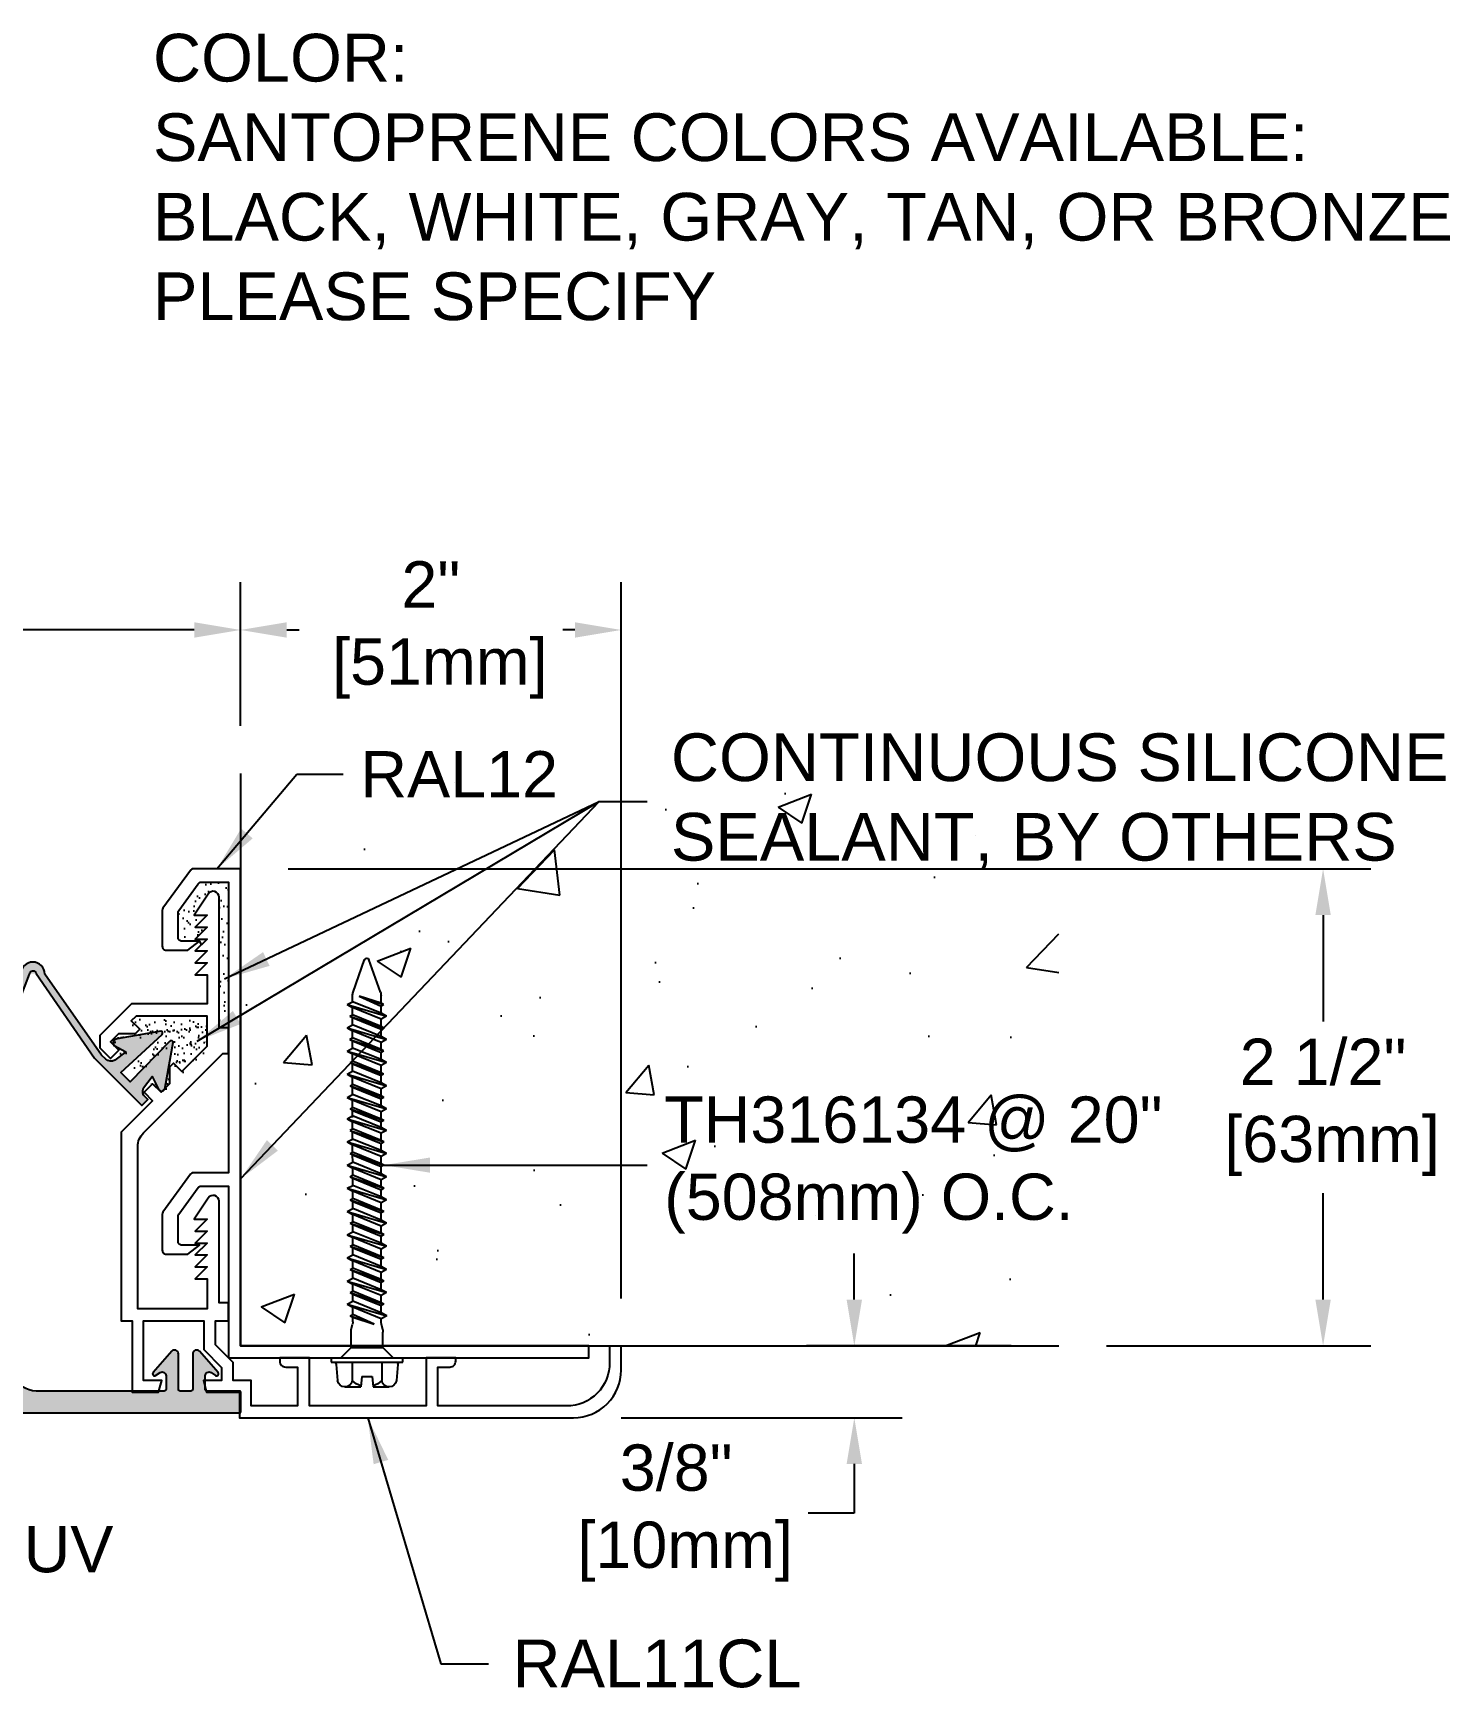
# Model space of a CAD drawing. Header units: inches. Extents: x -4.6 to 30.8, y 2.2 to 12.4.
# Drawn here: x 5.47 to 12.9, y 3.62 to 12.29 of the extents above; entities that cross this region are included whole.
import ezdxf

# ---------------------------------------------------------------- set-up
doc = ezdxf.new("R2010")
doc.units = ezdxf.units.IN
doc.header["$MEASUREMENT"] = 0
for name, color, linetype in [('Anchors', 4, 'Continuous'), ('Conditions', 1, 'Continuous'), ('Dimensions', 3, 'Continuous'), ('Fillers', 2, 'Continuous'), ('Metals', 7, 'Continuous'), ('Text', 2, 'Continuous')]:
    doc.layers.add(name, color=color, linetype=linetype)
doc.styles.add('Arial', font='arial.ttf')
doc.dimstyles.new('Arial', dxfattribs={"dimtxt": 0.2425, "dimasz": 0.2425, "dimexe": 0.25, "dimexo": 0.25, "dimgap": 0.09, "dimtad": 0, "dimtih": 1, "dimtoh": 1, "dimdec": 4, "dimzin": 0, "dimdsep": 46, "dimlunit": 4, "dimtxsty": 'Arial', "dimcen": 0.09, "dimadec": 0, "dimazin": 0, "dimtfac": 1, "dimtdec": 4, "dimtofl": 0, "dimtmove": 0, "dimatfit": 3, "dimfxl": 0, "dimfrac": 2, "dimtolj": 1, "dimtzin": 0, "dimarcsym": 0})

# ---------------------------------------------------------------- blocks, each defined once
blk = doc.blocks.new('Th316134')
for p, q in [((-0.1352, 1.779), (-0.129, 1.8501)), ((-0.0968, 1.8775), (-0.0272, 1.8775)), ((-0.0645, 1.7688), (-0.0645, 1.8501)), ((-0.0233, 1.8325), (-0.0272, 1.8775)), ((-0.0233, 1.8325), (0.0232, 1.8325)), ((0.0232, 1.8325), (0.0272, 1.8775)), ((0.0272, 1.8775), (0.0967, 1.8775)), ((0.0645, 1.7688), (0.0645, 1.8501)), ((0.1352, 1.779), (0.129, 1.8501)), ((-0.1568, 1.75), (-0.1568, 1.7688)), ((-0.1568, 1.7688), (0.1567, 1.7688)), ((-0.1568, 1.75), (0.1567, 1.75)), ((-0.1148, 1.75), (-0.0698, 1.705)), ((0.1148, 1.75), (0.0697, 1.705)), ((0.1567, 1.7688), (0.1567, 1.75)), ((-0.0698, 1.705), (-0.0698, 1.6379)), ((-0.0698, 1.705), (0.0697, 1.705)), ((0.0697, 1.705), (0.0697, 1.6379)), ((-0.0737, 1.5664), (0.0321, 1.6029)), ((-0.0687, 1.6283), (-0.0633, 1.6023)), ((-0.0623, 1.5726), (0.0321, 1.6029)), ((0.0321, 1.6029), (-0.0623, 1.5602)), ((0.0687, 1.6283), (0.0633, 1.6023)), ((-0.0863, 1.5156), (0.0862, 1.5664)), ((-0.0863, 1.5156), (-0.0623, 1.5285)), ((-0.0737, 1.5664), (-0.0623, 1.5726)), ((-0.0737, 1.5664), (-0.0623, 1.5602)), ((-0.0623, 1.5927), (-0.0623, 1.5726)), ((0.0623, 1.5793), (-0.0623, 1.5285)), ((-0.0623, 1.5602), (-0.0623, 1.5285)), ((0.0623, 1.5535), (-0.0623, 1.5027)), ((0.0623, 1.5927), (0.0623, 1.5793)), ((0.0862, 1.5664), (0.0623, 1.5793)), ((0.0862, 1.5664), (0.0623, 1.5535)), ((0.0623, 1.5535), (0.0623, 1.5218)), ((-0.0863, 1.5156), (-0.0623, 1.5027)), ((-0.0863, 1.4141), (0.0862, 1.4648)), ((-0.0737, 1.4648), (0.0737, 1.5156)), ((-0.0737, 1.4648), (-0.0623, 1.471)), ((-0.0737, 1.4648), (-0.0623, 1.4587)), ((-0.0623, 1.471), (0.0623, 1.5218)), ((0.0623, 1.5095), (-0.0623, 1.4587)), ((-0.0623, 1.5027), (-0.0623, 1.471)), ((0.0623, 1.4778), (-0.0623, 1.427)), ((-0.0623, 1.4587), (-0.0623, 1.427)), ((0.0623, 1.4519), (-0.0623, 1.4011)), ((0.0737, 1.5156), (0.0623, 1.5218)), ((0.0737, 1.5156), (0.0623, 1.5095)), ((0.0623, 1.5095), (0.0623, 1.4778)), ((0.0862, 1.4648), (0.0623, 1.4778)), ((0.0862, 1.4648), (0.0623, 1.4519)), ((0.0623, 1.4519), (0.0623, 1.4202)), ((-0.0863, 1.4141), (-0.0623, 1.427)), ((-0.0863, 1.4141), (-0.0623, 1.4011)), ((-0.0737, 1.3633), (0.0737, 1.4141)), ((-0.0623, 1.3694), (0.0623, 1.4202)), ((0.0623, 1.4079), (-0.0623, 1.3571)), ((-0.0623, 1.4011), (-0.0623, 1.3694)), ((0.0737, 1.4141), (0.0623, 1.4202)), ((0.0737, 1.4141), (0.0623, 1.4079)), ((0.0623, 1.4079), (0.0623, 1.3762)), ((-0.0863, 1.3125), (0.0862, 1.3633)), ((-0.0863, 1.3125), (-0.0623, 1.3254)), ((-0.0863, 1.3125), (-0.0623, 1.2996)), ((-0.0737, 1.3633), (-0.0623, 1.3694)), ((-0.0737, 1.3633), (-0.0623, 1.3571)), ((-0.0737, 1.2617), (0.0737, 1.3125)), ((0.0623, 1.3762), (-0.0623, 1.3254)), ((-0.0623, 1.3571), (-0.0623, 1.3254)), ((0.0623, 1.3504), (-0.0623, 1.2996)), ((-0.0623, 1.2679), (0.0623, 1.3187)), ((0.0623, 1.3063), (-0.0623, 1.2556)), ((0.0862, 1.3633), (0.0623, 1.3762)), ((0.0862, 1.3633), (0.0623, 1.3504)), ((0.0623, 1.3504), (0.0623, 1.3187)), ((0.0737, 1.3125), (0.0623, 1.3187)), ((0.0737, 1.3125), (0.0623, 1.3063)), ((0.0623, 1.3063), (0.0623, 1.2746)), ((-0.0863, 1.2109), (0.0862, 1.2617)), ((-0.0737, 1.2617), (-0.0623, 1.2679)), ((-0.0737, 1.2617), (-0.0623, 1.2556)), ((-0.0623, 1.2996), (-0.0623, 1.2679)), ((0.0623, 1.2746), (-0.0623, 1.2239)), ((-0.0623, 1.2556), (-0.0623, 1.2239)), ((0.0623, 1.2488), (-0.0623, 1.198)), ((0.0862, 1.2617), (0.0623, 1.2746)), ((0.0862, 1.2617), (0.0623, 1.2488)), ((0.0623, 1.2488), (0.0623, 1.2171)), ((-0.0863, 1.2109), (-0.0623, 1.2239)), ((-0.0863, 1.2109), (-0.0623, 1.198)), ((-0.0863, 1.1094), (0.0862, 1.1602)), ((-0.0737, 1.1602), (0.0737, 1.2109)), ((-0.0737, 1.1602), (-0.0623, 1.1663)), ((-0.0737, 1.1602), (-0.0623, 1.154)), ((-0.0623, 1.1663), (0.0623, 1.2171)), ((0.0623, 1.2048), (-0.0623, 1.154)), ((-0.0623, 1.198), (-0.0623, 1.1663)), ((0.0623, 1.1731), (-0.0623, 1.1223)), ((0.0737, 1.2109), (0.0623, 1.2171)), ((0.0737, 1.2109), (0.0623, 1.2048)), ((0.0623, 1.2048), (0.0623, 1.1731)), ((0.0862, 1.1602), (0.0623, 1.1731)), ((0.0862, 1.1602), (0.0623, 1.1472)), ((-0.0863, 1.1094), (-0.0623, 1.1223)), ((-0.0863, 1.1094), (-0.0623, 1.0965)), ((-0.0737, 1.0586), (0.0737, 1.1094)), ((-0.0623, 1.154), (-0.0623, 1.1223)), ((0.0623, 1.1472), (-0.0623, 1.0965)), ((-0.0623, 1.0648), (0.0623, 1.1155)), ((0.0623, 1.1032), (-0.0623, 1.0524)), ((-0.0623, 1.0965), (-0.0623, 1.0648)), ((0.0623, 1.1472), (0.0623, 1.1155)), ((0.0737, 1.1094), (0.0623, 1.1155)), ((0.0737, 1.1094), (0.0623, 1.1032)), ((0.0623, 1.1032), (0.0623, 1.0715)), ((-0.0863, 1.0078), (0.0862, 1.0586)), ((-0.0863, 1.0078), (-0.0623, 1.0207)), ((-0.0737, 1.0586), (-0.0623, 1.0648)), ((-0.0737, 1.0586), (-0.0623, 1.0524)), ((0.0623, 1.0715), (-0.0623, 1.0207)), ((-0.0623, 1.0524), (-0.0623, 1.0207)), ((0.0623, 1.0457), (-0.0623, 0.9949)), ((0.0862, 1.0586), (0.0623, 1.0715)), ((0.0862, 1.0586), (0.0623, 1.0457)), ((0.0623, 1.0457), (0.0623, 1.014)), ((-0.0863, 1.0078), (-0.0623, 0.9949)), ((-0.0863, 0.9063), (0.0862, 0.957)), ((-0.0737, 0.957), (0.0737, 1.0078)), ((-0.0737, 0.957), (-0.0623, 0.9632)), ((-0.0737, 0.957), (-0.0623, 0.9509)), ((-0.0623, 0.9632), (0.0623, 1.014)), ((0.0623, 1.0016), (-0.0623, 0.9509)), ((-0.0623, 0.9949), (-0.0623, 0.9632)), ((0.0623, 0.97), (-0.0623, 0.9192)), ((-0.0623, 0.9509), (-0.0623, 0.9192)), ((0.0623, 0.9441), (-0.0623, 0.8933)), ((0.0737, 1.0078), (0.0623, 1.014)), ((0.0737, 1.0078), (0.0623, 1.0016)), ((0.0623, 1.0016), (0.0623, 0.97)), ((0.0862, 0.957), (0.0623, 0.97)), ((0.0862, 0.957), (0.0623, 0.9441)), ((0.0623, 0.9441), (0.0623, 0.9124)), ((-0.0863, 0.9063), (-0.0623, 0.9192)), ((-0.0863, 0.9063), (-0.0623, 0.8933)), ((-0.0737, 0.8555), (0.0737, 0.9063)), ((-0.0623, 0.8616), (0.0623, 0.9124)), ((0.0623, 0.9001), (-0.0623, 0.8493)), ((-0.0623, 0.8933), (-0.0623, 0.8616)), ((0.0737, 0.9063), (0.0623, 0.9124)), ((0.0737, 0.9063), (0.0623, 0.9001)), ((0.0623, 0.9001), (0.0623, 0.8684)), ((-0.0863, 0.8047), (0.0862, 0.8555)), ((-0.0863, 0.8047), (-0.0623, 0.8176)), ((-0.0863, 0.8047), (-0.0623, 0.7918)), ((-0.0737, 0.8555), (-0.0623, 0.8616)), ((-0.0737, 0.8555), (-0.0623, 0.8493)), ((-0.0737, 0.7539), (0.0737, 0.8047)), ((0.0623, 0.8684), (-0.0623, 0.8176)), ((-0.0623, 0.8493), (-0.0623, 0.8176)), ((0.0623, 0.8425), (-0.0623, 0.7918)), ((-0.0623, 0.7601), (0.0623, 0.8109)), ((0.0623, 0.7985), (-0.0623, 0.7477)), ((0.0862, 0.8555), (0.0623, 0.8684)), ((0.0862, 0.8555), (0.0623, 0.8425)), ((0.0623, 0.8425), (0.0623, 0.8109)), ((0.0737, 0.8047), (0.0623, 0.8109)), ((0.0737, 0.8047), (0.0623, 0.7985)), ((0.0623, 0.7985), (0.0623, 0.7668)), ((-0.0863, 0.7031), (0.0862, 0.7539)), ((-0.0737, 0.7539), (-0.0623, 0.7601)), ((-0.0737, 0.7539), (-0.0623, 0.7477)), ((-0.0623, 0.7918), (-0.0623, 0.7601)), ((0.0623, 0.7668), (-0.0623, 0.716)), ((-0.0623, 0.7477), (-0.0623, 0.716)), ((0.0623, 0.741), (-0.0623, 0.6902)), ((0.0862, 0.7539), (0.0623, 0.7668)), ((0.0862, 0.7539), (0.0623, 0.741)), ((0.0623, 0.7488), (0.0623, 0.7171)), ((-0.0863, 0.7031), (-0.0623, 0.716)), ((-0.0863, 0.7031), (-0.0623, 0.6902)), ((-0.0863, 0.6094), (0.0862, 0.6602)), ((-0.0737, 0.6602), (0.0737, 0.7109)), ((-0.0737, 0.6602), (-0.0623, 0.6663)), ((-0.0737, 0.6602), (-0.0623, 0.654)), ((-0.0623, 0.6663), (0.0623, 0.7171)), ((0.0623, 0.7048), (-0.0623, 0.654)), ((-0.0623, 0.698), (-0.0623, 0.6663)), ((0.0623, 0.6731), (-0.0623, 0.6223)), ((-0.0623, 0.654), (-0.0623, 0.6223)), ((0.0737, 0.7109), (0.0623, 0.7171)), ((0.0737, 0.7109), (0.0623, 0.7048)), ((0.0623, 0.7048), (0.0623, 0.6731)), ((0.0862, 0.6602), (0.0623, 0.6731)), ((0.0862, 0.6602), (0.0623, 0.6472)), ((-0.0863, 0.6094), (-0.0623, 0.6223)), ((-0.0863, 0.6094), (-0.0623, 0.5965)), ((-0.0737, 0.5586), (0.0737, 0.6094)), ((0.0623, 0.6472), (-0.0623, 0.5965)), ((-0.0623, 0.5648), (0.0623, 0.6155)), ((0.0623, 0.6032), (-0.0623, 0.5524)), ((-0.0623, 0.5965), (-0.0623, 0.5648)), ((0.0623, 0.6472), (0.0623, 0.6155)), ((0.0737, 0.6094), (0.0623, 0.6155)), ((0.0737, 0.6094), (0.0623, 0.6032)), ((0.0623, 0.6032), (0.0623, 0.5715)), ((-0.0863, 0.5078), (0.0862, 0.5586)), ((-0.0863, 0.5078), (-0.0623, 0.5207)), ((-0.0863, 0.5078), (-0.0623, 0.4949)), ((-0.0737, 0.5586), (-0.0623, 0.5648)), ((-0.0737, 0.5586), (-0.0623, 0.5524)), ((-0.0737, 0.457), (0.0737, 0.5078)), ((0.0623, 0.5715), (-0.0623, 0.5207)), ((-0.0623, 0.5524), (-0.0623, 0.5207)), ((0.0623, 0.5457), (-0.0623, 0.4949)), ((-0.0623, 0.4632), (0.0623, 0.514)), ((0.0862, 0.5586), (0.0623, 0.5715)), ((0.0862, 0.5586), (0.0623, 0.5457)), ((0.0623, 0.5457), (0.0623, 0.514)), ((0.0737, 0.5078), (0.0623, 0.514)), ((0.0737, 0.5078), (0.0623, 0.5016)), ((-0.0863, 0.4063), (0.0862, 0.457)), ((-0.0737, 0.457), (-0.0623, 0.4632)), ((-0.0737, 0.457), (-0.0623, 0.4509)), ((0.0623, 0.5016), (-0.0623, 0.4509)), ((-0.0623, 0.4949), (-0.0623, 0.4632)), ((0.0623, 0.47), (-0.0623, 0.4192)), ((-0.0623, 0.4509), (-0.0623, 0.4192)), ((0.0623, 0.4441), (-0.0623, 0.3933)), ((0.0623, 0.5016), (0.0623, 0.47)), ((0.0862, 0.457), (0.0623, 0.47)), ((0.0862, 0.457), (0.0623, 0.4441)), ((0.0623, 0.4441), (0.0623, 0.4124)), ((-0.0863, 0.4063), (-0.0623, 0.4192)), ((-0.0863, 0.4063), (-0.0623, 0.3933)), ((-0.0737, 0.3555), (0.0737, 0.4063)), ((-0.0623, 0.3616), (0.0623, 0.4124)), ((0.0623, 0.4001), (-0.0623, 0.3493)), ((-0.0623, 0.3933), (-0.0623, 0.3616)), ((0.0623, 0.3684), (-0.0623, 0.3176)), ((0.0737, 0.4063), (0.0623, 0.4124)), ((0.0737, 0.4063), (0.0623, 0.4001)), ((0.0623, 0.4001), (0.0623, 0.3684)), ((0.0862, 0.3555), (0.0623, 0.3684)), ((-0.0863, 0.3047), (0.0862, 0.3555)), ((-0.0863, 0.3047), (-0.0623, 0.3176)), ((-0.0863, 0.3047), (-0.0623, 0.2918)), ((-0.0737, 0.3555), (-0.0623, 0.3616)), ((-0.0737, 0.3555), (-0.0623, 0.3493)), ((-0.0737, 0.2539), (0.0737, 0.3047)), ((-0.0623, 0.3493), (-0.0623, 0.3176)), ((0.0623, 0.3425), (-0.0623, 0.2918)), ((-0.0623, 0.2601), (0.0623, 0.3109)), ((0.0623, 0.2985), (-0.0623, 0.2477)), ((-0.0623, 0.2918), (-0.0623, 0.2601)), ((0.0862, 0.3555), (0.0623, 0.3425)), ((0.0623, 0.3425), (0.0623, 0.3109)), ((0.0737, 0.3047), (0.0623, 0.3109)), ((0.0737, 0.3047), (0.0623, 0.2985)), ((0.0623, 0.2985), (0.0623, 0.2668)), ((-0.0863, 0.2031), (0.0862, 0.2539)), ((-0.0737, 0.2539), (-0.0623, 0.2601)), ((-0.0737, 0.2539), (-0.0623, 0.2477)), ((0.0623, 0.2668), (-0.0623, 0.216)), ((-0.0623, 0.2477), (-0.0623, 0.216)), ((0.0623, 0.241), (-0.0623, 0.1902)), ((0.0862, 0.2539), (0.0623, 0.2668)), ((0.0862, 0.2539), (0.0623, 0.241)), ((0.0623, 0.241), (0.0623, 0.2093)), ((-0.0863, 0.2031), (-0.0623, 0.216)), ((-0.0863, 0.2031), (-0.0623, 0.1902)), ((-0.0623, 0.1902), (-0.0623, 0.1643)), ((-0.0596, 0.149), (-0.0096, 0.0062)), ((-0.0335, 0.1662), (0.0623, 0.2093)), ((-0.0335, 0.1662), (0.0737, 0.2031)), ((0.0623, 0.197), (-0.0335, 0.1662)), ((0.0596, 0.149), (0.0096, 0.0062)), ((0.0737, 0.2031), (0.0623, 0.2093)), ((0.0737, 0.2031), (0.0623, 0.197)), ((0.0623, 0.197), (0.0623, 0.1643))]:
    blk.add_line(p, q)
for centre, radius, start, end in [((-0.0968, 1.8448), 0.0327, 9.28497, 170.71503), ((0, 1.7879), 0.0896, 107.42152, 136.04074), ((0, 1.7879), 0.0896, 43.95926, 72.57848), ((0.0967, 1.8448), 0.0327, 9.28497, 170.71503), ((-0.1464, 1.78), 0.0112, 270, 355), ((0.1464, 1.78), 0.0112, 185, 270), ((-0.0233, 1.6379), 0.0465, 180, 191.9357), ((-0.1088, 1.5927), 0.0465, 0, 11.9357), ((0.1088, 1.5927), 0.0465, 168.0643, 180), ((0.0232, 1.6379), 0.0465, 348.0643, 0), ((-0.0158, 0.1643), 0.0465, 180, 199.30575), ((0.0158, 0.1643), 0.0465, 340.69425, 0), ((0, 0.0106), 0.0106, 204.10008, 335.89992)]:
    blk.add_arc(centre, radius, start, end)
blk = doc.blocks.new('RAL12')
blk.add_lwpolyline([(0.9007, 2.5525), (1.0446, 2.5525), (1.0446, 1.0294), (0.8602, 1.0294, 0.240384), (0.844, 1.0212), (0.7005, 0.8232, 0.158089), (0.6967, 0.8114), (0.6967, 0.6233, 0.414214), (0.7167, 0.6033), (0.83, 0.6033), (0.8912, 0.6501), (0.7993, 0.6501, -0.414214), (0.7793, 0.6701), (0.7793, 0.7999, -0.158089), (0.7831, 0.8117), (0.8846, 0.9516, -0.240384), (0.9007, 0.9598), (1.0446, 0.9598), (1.0446, 0.0601), (2.9309, 0.0601), (2.9309, 0.1221), (1.1066, 0.1221), (1.1066, 2.6221), (0.8602, 2.6221, 0.240384), (0.844, 2.6138), (0.7005, 2.4158, 0.158089), (0.6967, 2.4041), (0.6967, 2.216, 0.414214), (0.7167, 2.196), (0.83, 2.196), (0.8912, 2.2428), (0.7993, 2.2428, -0.414214), (0.7793, 2.2628), (0.7793, 2.3926, -0.158089), (0.7831, 2.4043), (0.8846, 2.5442, -0.240384)], format="xyb", close=True)
blk = doc.blocks.new('RAL11CLR')
blk.add_lwpolyline([(2.8377, -0.1921), (2.1411, -0.1921), (2.1411, 0.0112), (2.2031, 0.0112, 0.414214), (2.2341, 0.0422), (2.2341, 0.0601), (2.0791, 0.0601), (2.0791, -0.1921), (1.4676, -0.1921), (1.4676, 0.0601), (1.3126, 0.0601), (1.3126, 0.0422, 0.414214), (1.3436, 0.0112), (1.4056, 0.0112), (1.4056, -0.1921), (1.1626, -0.1921), (1.1626, -0.0586), (1.069, -0.0586), (1.069, 0.0354), (0.976, 0.1284), (0.976, 0.2544), (1.0446, 0.2544), (1.0446, 0.3476), (0.9946, 0.3476), (0.9946, 0.8798, 0.745241), (0.9373, 0.897), (0.8646, 0.7861), (0.9326, 0.7861), (0.8696, 0.7236), (0.9326, 0.7236), (0.8696, 0.6611), (0.9326, 0.6611), (0.8696, 0.5986), (0.9326, 0.5986), (0.8696, 0.5361), (0.9326, 0.5361), (0.8696, 0.4736), (0.9326, 0.4736), (0.9326, 0.3164), (0.5686, 0.3164), (0.5686, 1.1671, -0.198912), (0.5978, 1.2378), (1.0146, 1.6546), (1.0446, 1.6546), (1.0446, 1.7219), (1.0446, 1.7891), (0.9946, 1.7891), (0.9946, 2.4729, 0.745241), (0.9373, 2.49), (0.8646, 2.3791), (0.9326, 2.3791), (0.8696, 2.3166), (0.9326, 2.3166), (0.8696, 2.2541), (0.9326, 2.2541), (0.8696, 2.1916), (0.9326, 2.1916), (0.8696, 2.1291), (0.9326, 2.1291), (0.8696, 2.0666), (0.9326, 2.0666), (0.9326, 1.9144), (0.5357, 1.9144), (0.369, 1.7478), (0.369, 1.6843), (0.4257, 1.6277), (0.4696, 1.6715), (0.425, 1.7161), (0.4689, 1.7599), (0.5572, 1.7592), (0.5792, 1.7811), (0.5346, 1.8257), (0.5614, 1.8524), (0.9307, 1.8524), (0.9307, 1.6915), (0.7998, 1.5605), (0.7559, 1.6043), (0.734, 1.5824), (0.734, 1.4947), (0.6902, 1.4509), (0.6463, 1.4947), (0.6025, 1.4509), (0.6463, 1.407), (0.4809, 1.2416), (0.4809, 0.2544), (0.5383, 0.2544), (0.5383, -0.1206), (0.6774, -0.1206), (0.694, -0.0586), (0.599, -0.0586), (0.599, 0.2544), (0.914, 0.2544), (0.914, 0.1027), (1.007, 0.0097), (1.007, -0.0586), (0.912, -0.0586), (0.9286, -0.1206), (1.1017, -0.1206), (1.1017, -0.2541), (2.8515, -0.2541, 0.414214), (3.1015, -0.0041), (3.1015, 0.1207), (3.0395, 0.1207), (3.0395, 0.0579, -0.414214), (2.8377, -0.1921)], format="xyb")
blk = doc.blocks.new('*D7')
at = {"layer": 'Defpoints', "color": 0}
for p in [(0.5607, 9.1622), (6.5607, 8.4107), (0.5607, 8.0357)]:
    blk.add_point(p, dxfattribs=at)
at = {"layer": 'Dimensions', "color": 0, "lineweight": -2}
for p, q in [((0.5607, 8.2857), (0.5607, 9.4122)), ((6.5607, 8.6607), (6.5607, 9.4122)), ((0.8032, 9.1622), (2.8343, 9.1622)), ((6.3182, 9.1622), (4.2872, 9.1622))]:
    blk.add_line(p, q, dxfattribs=at)
at = {"layer": 'Dimensions', "color": 0}
for points in [[(0.8032, 9.2026), (0.8032, 9.1218), (0.5607, 9.1622)], [(6.3182, 9.2026), (6.3182, 9.1218), (6.5607, 9.1622)]]:
    blk.add_solid(points, dxfattribs=at)
at = {"layer": 'Dimensions', "color": 0, "char_height": 0.2425, "attachment_point": 5, "style": 'Arial'}
for s, insert in [('\\A1;6"', (3.5607, 9.376)), ('\\A1;[152mm]', (3.5607, 8.9168))]:
    blk.add_mtext(s, dxfattribs=dict(at, insert=insert))
blk = doc.blocks.new('*D8')
at = {"layer": 'Defpoints', "color": 0}
for p in [(6.5607, 9.1622), (6.5607, 8.4107), (8.5555, 5.4093)]:
    blk.add_point(p, dxfattribs=at)
at = {"layer": 'Dimensions', "color": 0, "lineweight": -2}
for p, q in [((6.5607, 8.6607), (6.5607, 9.4122)), ((8.5555, 5.6593), (8.5555, 9.4122)), ((6.8032, 9.1622), (6.8673, 9.1622)), ((8.313, 9.1622), (8.2489, 9.1622))]:
    blk.add_line(p, q, dxfattribs=at)
at = {"layer": 'Dimensions', "color": 0}
for points in [[(6.8032, 9.2026), (6.8032, 9.1218), (6.5607, 9.1622)], [(8.313, 9.2026), (8.313, 9.1218), (8.5555, 9.1622)]]:
    blk.add_solid(points, dxfattribs=at)
at = {"layer": 'Dimensions', "color": 0, "insert": (7.5581, 9.1622), "char_height": 0.2425, "attachment_point": 5, "style": 'Arial'}
blk.add_mtext('\\A1;2"\\P [51mm]', dxfattribs=at)
blk = doc.blocks.new('*D9')
at = {"layer": 'Defpoints', "color": 0}
for p in [(6.5607, 7.9107), (10.8486, 5.4107), (12.2329, 5.4107)]:
    blk.add_point(p, dxfattribs=at)
at = {"layer": 'Dimensions', "color": 0, "lineweight": -2}
for p, q in [((6.8107, 7.9107), (12.4829, 7.9107)), ((12.2329, 7.6682), (12.2329, 7.1103)), ((12.2329, 5.6532), (12.2329, 6.2111)), ((11.0986, 5.4107), (12.4829, 5.4107))]:
    blk.add_line(p, q, dxfattribs=at)
at = {"layer": 'Dimensions', "color": 0}
for points in [[(12.1925, 7.6682), (12.2733, 7.6682), (12.2329, 7.9107)], [(12.1925, 5.6532), (12.2733, 5.6532), (12.2329, 5.4107)]]:
    blk.add_solid(points, dxfattribs=at)
at = {"layer": 'Dimensions', "color": 0, "insert": (12.2329, 6.6607), "char_height": 0.2425, "attachment_point": 5, "style": 'Arial'}
blk.add_mtext('\\A1;2 1/2"\\P [63mm]', dxfattribs=at)
blk = doc.blocks.new('*D10')
at = {"layer": 'Defpoints', "color": 0}
for p in [(10.8486, 5.4107), (8.3055, 5.0345), (9.7768, 5.0345)]:
    blk.add_point(p, dxfattribs=at)
at = {"layer": 'Dimensions', "color": 0, "lineweight": -2}
for p, q in [((9.7768, 5.6532), (9.7768, 5.8957)), ((10.5986, 5.4107), (9.5268, 5.4107)), ((8.5555, 5.0345), (10.0268, 5.0345)), ((9.7768, 4.792), (9.7768, 4.5345)), ((9.7768, 4.5345), (9.5343, 4.5345))]:
    blk.add_line(p, q, dxfattribs=at)
at = {"layer": 'Dimensions', "color": 0}
for points in [[(9.7364, 5.6532), (9.8172, 5.6532), (9.7768, 5.4107)], [(9.7364, 4.792), (9.8172, 4.792), (9.7768, 5.0345)]]:
    blk.add_solid(points, dxfattribs=at)
at = {"layer": 'Dimensions', "color": 0, "insert": (8.8435, 4.5345), "char_height": 0.2425, "attachment_point": 5, "style": 'Arial'}
blk.add_mtext('\\A1;3/8"\\P [10mm]', dxfattribs=at)
blk = doc.blocks.new('SANW600C')
blk.add_hatch(color=256).paths.add_polyline_path([(0.6244, -0.0066, 0.314666), (0.615, 0), (-0.615, 0, 0.414214), (-0.625, -0.01), (-0.625, -0.105, 0.414214), (-0.615, -0.115), (-0.4475, -0.115, -0.414214), (-0.4375, -0.125), (-0.4375, -0.195, -0.592871), (-0.4683, -0.2118), (-0.4921, -0.1966, 0.867668), (-0.505, -0.2116), (-0.4076, -0.3232, 0.692829), (-0.3725, -0.31), (-0.3725, -0.125, -0.414214), (-0.3625, -0.115), (-0.3075, -0.115, -0.414214), (-0.2975, -0.125), (-0.2975, -0.31, 0.692829), (-0.2624, -0.3232), (-0.165, -0.2116, 0.867668), (-0.1779, -0.1966), (-0.2017, -0.2118, -0.592871), (-0.2325, -0.195), (-0.2325, -0.125, -0.414214), (-0.2225, -0.115), (0.4474, -0.115, -0.314666), (0.5647, -0.197), (1.0153, -1.426, 0.83812), (1.5, -1.34), (1.5, -0.24, -0.414214), (1.625, -0.115), (2.2625, -0.115, -0.414214), (2.2725, -0.125), (2.2725, -0.195, -0.592871), (2.2417, -0.2118), (2.2179, -0.1966, 0.867668), (2.205, -0.2116), (2.3024, -0.3232, 0.692829), (2.3375, -0.31), (2.3375, -0.125, -0.414214), (2.3475, -0.115), (2.4025, -0.115, -0.414214), (2.4125, -0.125), (2.4125, -0.31, 0.692829), (2.4476, -0.3232), (2.545, -0.2116, 0.867668), (2.5321, -0.1966), (2.5083, -0.2118, -0.592871), (2.4775, -0.195), (2.4775, -0.125, -0.414214), (2.4875, -0.115), (3.125, -0.115, -0.414214), (3.25, -0.24), (3.25, -1.34, 0.83812), (3.7347, -1.426), (4.1853, -0.197, -0.314666), (4.3026, -0.115), (4.9725, -0.115, -0.414214), (4.9825, -0.125), (4.9825, -0.195, -0.592871), (4.9517, -0.2118), (4.9279, -0.1966, 0.867668), (4.915, -0.2116), (5.0124, -0.3232, 0.692829), (5.0475, -0.31), (5.0475, -0.125, -0.414214), (5.0575, -0.115), (5.1125, -0.115, -0.414214), (5.1225, -0.125), (5.1225, -0.31, 0.692829), (5.1576, -0.3232), (5.255, -0.2116, 0.867668), (5.2421, -0.1966), (5.2183, -0.2118, -0.592871), (5.1875, -0.195), (5.1875, -0.125, -0.414214), (5.1975, -0.115), (5.365, -0.115, 0.414214), (5.375, -0.105), (5.375, -0.01, 0.414214), (5.365, 0), (4.135, 0, 0.314666), (4.1256, -0.0066), (3.6174, -1.393, -0.83812), (3.375, -1.35), (3.375, -0.01, 0.414214), (3.365, 0), (1.385, 0, 0.414214), (1.375, -0.01), (1.375, -1.35, -0.83812), (1.1326, -1.393)])
blk.add_lwpolyline([(2.2725, -0.125, 0.414214), (2.2625, -0.115), (1.625, -0.115, 0.414214), (1.5, -0.24), (1.5, -1.34, -0.83812), (1.0153, -1.426), (0.5647, -0.197, 0.314666), (0.4474, -0.115), (-0.2225, -0.115, 0.414214), (-0.2325, -0.125), (-0.2325, -0.195, 0.592871), (-0.2017, -0.2118), (-0.1779, -0.1966, -0.867668), (-0.165, -0.2116), (-0.2624, -0.3232, -0.692829), (-0.2975, -0.31), (-0.2975, -0.125, 0.414214), (-0.3075, -0.115), (-0.3625, -0.115, 0.414214), (-0.3725, -0.125), (-0.3725, -0.31, -0.692829), (-0.4076, -0.3232), (-0.505, -0.2116, -0.867668), (-0.4921, -0.1966), (-0.4683, -0.2118, 0.592871), (-0.4375, -0.195), (-0.4375, -0.125, 0.414214), (-0.4475, -0.115), (-0.615, -0.115, -0.414214), (-0.625, -0.105), (-0.625, -0.01, -0.414214), (-0.615, 0), (0.615, 0, -0.314666), (0.6244, -0.0066), (1.1326, -1.393, 0.83812), (1.375, -1.35), (1.375, -0.01, -0.414214), (1.385, 0), (3.365, 0, -0.414214), (3.375, -0.01), (3.375, -1.35, 0.83812), (3.6174, -1.393), (4.1256, -0.0066, -0.314666), (4.135, 0), (5.365, 0, -0.414214), (5.375, -0.01), (5.375, -0.105, -0.414214), (5.365, -0.115), (5.1975, -0.115, 0.414214), (5.1875, -0.125), (5.1875, -0.195, 0.592871), (5.2183, -0.2118), (5.2421, -0.1966, -0.867668), (5.255, -0.2116), (5.1576, -0.3232, -0.692829), (5.1225, -0.31), (5.1225, -0.125, 0.414214), (5.1125, -0.115), (5.0575, -0.115, 0.414214), (5.0475, -0.125), (5.0475, -0.31, -0.692829), (5.0124, -0.3232), (4.915, -0.2116, -0.867668), (4.9279, -0.1966), (4.9517, -0.2118, 0.592871), (4.9825, -0.195), (4.9825, -0.125, 0.414214), (4.9725, -0.115), (4.3026, -0.115, 0.314666), (4.1853, -0.197), (3.7347, -1.426, -0.83812), (3.25, -1.34), (3.25, -0.24, 0.414214), (3.125, -0.115), (2.4875, -0.115, 0.414214), (2.4775, -0.125), (2.4775, -0.195, 0.592871), (2.5083, -0.2118), (2.5321, -0.1966, -0.867668), (2.545, -0.2116), (2.4476, -0.3232, -0.692829), (2.4125, -0.31), (2.4125, -0.125, 0.414214), (2.4025, -0.115), (2.3475, -0.115, 0.414214), (2.3375, -0.125), (2.3375, -0.31, -0.692829), (2.3024, -0.3232), (2.205, -0.2116, -0.867668), (2.2179, -0.1966), (2.2417, -0.2118, 0.592871), (2.2725, -0.195)], format="xyb", close=True)
blk = doc.blocks.new('bs800')
at = {"layer": 'Text'}
h = blk.add_hatch(color=256, dxfattribs=at)
edge = h.paths.add_edge_path()
edge.add_arc((5.9341, 6.4417), 0.0175, -180, 0, ccw=False)
edge.add_line((5.9166, 6.4417), (5.7024, 7.2307))
edge.add_arc((5.6399, 7.2307), 0.0625, 0, 180)
edge.add_line((5.5774, 7.2307), (5.3921, 6.5306))
edge.add_arc((5.3746, 6.5306), 0.0175, -180, 0, ccw=False)
edge.add_line((5.3571, 6.5306), (5.0696, 7.1381))
edge.add_arc((5.0071, 7.1381), 0.0625, 0, 180)
edge.add_line((4.9446, 7.1381), (4.6874, 6.5178))
edge.add_arc((4.6699, 6.5178), 0.0175, -180, 0, ccw=False)
edge.add_line((4.6524, 6.5178), (4.3554, 6.9638))
edge.add_arc((4.2929, 6.9638), 0.0625, 0, 180)
edge.add_line((4.2304, 6.9638), (3.8921, 6.5714))
edge.add_line((3.8921, 6.5714), (3.8403, 6.5195))
edge.add_arc((3.8183, 6.5414), 0.031, 225, 315, ccw=False)
edge.add_line((3.7964, 6.5195), (3.7388, 6.5618))
edge.add_line((3.7388, 6.5618), (3.8044, 6.6014))
edge.add_arc((3.7902, 6.6156), 0.02, 315, 454.91542)
edge.add_line((3.7885, 6.6355), (3.5568, 6.6783))
edge.add_arc((3.5577, 6.6683), 0.01, 94.91542, 225)
edge.add_line((3.5506, 6.6612), (3.7663, 6.4455))
edge.add_line((3.7663, 6.4455), (3.7168, 6.396))
edge.add_line((3.7168, 6.396), (3.5091, 6.6104))
edge.add_arc((3.5021, 6.6033), 0.01, 45, 181.33222)
edge.add_line((3.4921, 6.6031), (3.5365, 6.3837))
edge.add_arc((3.5565, 6.3828), 0.02, 177.38268, 315)
edge.add_line((3.5706, 6.3687), (3.6019, 6.4245))
edge.add_line((3.6019, 6.4245), (3.6471, 6.3646))
edge.add_arc((3.6162, 6.346), 0.0361, -52.08419, 30.99907, ccw=False)
edge.add_line((3.6383, 6.3176), (3.6249, 6.3041))
edge.add_line((3.6249, 6.3041), (3.6567, 6.2723))
edge.add_line((3.6567, 6.2723), (4.0637, 6.6938))
edge.add_line((4.0637, 6.6938), (4.2755, 6.9669))
edge.add_arc((4.2928, 6.9637), 0.0176, 0.33675, 169.78476, ccw=False)
edge.add_line((4.3104, 6.9638), (4.6074, 6.5178))
edge.add_arc((4.6699, 6.5178), 0.0625, 180, 360)
edge.add_line((4.7324, 6.5178), (4.9897, 7.1411))
edge.add_arc((5.007, 7.138), 0.0176, 0.33675, 169.78476, ccw=False)
edge.add_line((5.0246, 7.1381), (5.3121, 6.5306))
edge.add_arc((5.3746, 6.5306), 0.0625, 180, 360)
edge.add_line((5.4371, 6.5306), (5.6224, 7.2307))
edge.add_arc((5.6399, 7.2307), 0.0175, 0, 180, ccw=False)
edge.add_line((5.6574, 7.2307), (5.8716, 6.4417))
edge.add_arc((5.9341, 6.4417), 0.0625, 180, 360)
edge.add_line((5.9966, 6.4417), (6.1971, 7.2181))
edge.add_arc((6.2146, 7.2181), 0.0175, 0, 180, ccw=False)
edge.add_line((6.2321, 7.2181), (6.5468, 6.4439))
edge.add_arc((6.6093, 6.4439), 0.0625, 180, 360)
edge.add_line((6.6718, 6.4439), (6.8245, 7.2181))
edge.add_arc((6.842, 7.2181), 0.0175, 0, 180, ccw=False)
edge.add_line((6.8595, 7.2181), (7.2007, 6.5052))
edge.add_arc((7.2632, 6.5052), 0.0625, 180, 360)
edge.add_line((7.3257, 6.5052), (7.5526, 7.2117))
edge.add_arc((7.5702, 7.2116), 0.0176, 10.21524, 179.66325, ccw=False)
edge.add_line((7.5875, 7.2147), (7.8455, 6.483))
edge.add_arc((7.908, 6.483), 0.0625, 180, 360)
edge.add_line((7.9705, 6.483), (8.2211, 7.1366))
edge.add_arc((8.2387, 7.1365), 0.0176, 10.21524, 179.66325, ccw=False)
edge.add_line((8.256, 7.1396), (8.5619, 6.6955))
edge.add_line((8.5619, 6.6955), (8.8094, 6.4471))
edge.add_line((8.8094, 6.4471), (8.8412, 6.4789))
edge.add_line((8.8412, 6.4789), (8.8278, 6.4923))
edge.add_arc((8.8499, 6.5208), 0.0361, 149.00093, 232.08419, ccw=False)
edge.add_line((8.819, 6.5394), (8.8642, 6.5993))
edge.add_line((8.8642, 6.5993), (8.8984, 6.5289))
edge.add_arc((8.9125, 6.543), 0.02, 225, 362.61732)
edge.add_line((8.9325, 6.544), (8.974, 6.7778))
edge.add_arc((8.964, 6.7781), 0.01, 358.66778, 495)
edge.add_line((8.957, 6.7851), (8.7493, 6.5708))
edge.add_line((8.7493, 6.5708), (8.6998, 6.6203))
edge.add_line((8.6998, 6.6203), (8.9155, 6.8201))
edge.add_arc((8.9084, 6.8272), 0.01, 315, 445.08458)
edge.add_line((8.9093, 6.8372), (8.6812, 6.7963))
edge.add_arc((8.6795, 6.7763), 0.02, 85.08458, 225)
edge.add_line((8.6654, 6.7622), (8.7265, 6.728))
edge.add_line((8.7265, 6.728), (8.6689, 6.6857))
edge.add_arc((8.6475, 6.7172), 0.0381, 225.01031, 304.24996, ccw=False)
edge.add_line((8.6205, 6.6902), (8.5976, 6.7114))
edge.add_line((8.5976, 6.7114), (8.3011, 7.1366))
edge.add_arc((8.2386, 7.1366), 0.0625, 0, 180)
edge.add_line((8.1761, 7.1366), (7.9255, 6.483))
edge.add_arc((7.908, 6.483), 0.0175, -180, 0, ccw=False)
edge.add_line((7.8905, 6.483), (7.6326, 7.2117))
edge.add_arc((7.5701, 7.2117), 0.0625, 0, 180)
edge.add_line((7.5076, 7.2117), (7.2807, 6.5052))
edge.add_arc((7.2632, 6.5052), 0.0175, -180, 0, ccw=False)
edge.add_line((7.2457, 6.5052), (6.9045, 7.2181))
edge.add_arc((6.842, 7.2181), 0.0625, 0, 180)
edge.add_line((6.7795, 7.2181), (6.6268, 6.4439))
edge.add_arc((6.6093, 6.4439), 0.0175, -180, 0, ccw=False)
edge.add_line((6.5918, 6.4439), (6.2771, 7.2181))
edge.add_arc((6.2146, 7.2181), 0.0625, 0, 180)
edge.add_line((6.1521, 7.2181), (5.9516, 6.4417))
blk.add_lwpolyline([(5.9516, 6.4417, -1), (5.9166, 6.4417), (5.7024, 7.2307, 1), (5.5774, 7.2307), (5.3921, 6.5306, -1), (5.3571, 6.5306), (5.0696, 7.1381, 1), (4.9446, 7.1381), (4.6874, 6.5178, -1), (4.6524, 6.5178), (4.3554, 6.9638, 1), (4.2304, 6.9638), (3.8921, 6.5714), (3.8403, 6.5195, -0.414214), (3.7964, 6.5195), (3.7388, 6.5618), (3.8044, 6.6014, 0.699658), (3.7885, 6.6355), (3.5568, 6.6783, 0.637589), (3.5506, 6.6612), (3.7663, 6.4455), (3.7168, 6.396), (3.5091, 6.6104, 0.67662), (3.4921, 6.6031), (3.5365, 6.3837, 0.684825), (3.5706, 6.3687), (3.6019, 6.4245), (3.6471, 6.3646, -0.379282), (3.6383, 6.3176), (3.6249, 6.3041), (3.6567, 6.2723), (4.0637, 6.6938), (4.2755, 6.9669, -0.91191), (4.3104, 6.9638), (4.6074, 6.5178, 1), (4.7324, 6.5178), (4.9897, 7.1411, -0.91191), (5.0246, 7.1381), (5.3121, 6.5306, 1), (5.4371, 6.5306), (5.6224, 7.2307, -1), (5.6574, 7.2307), (5.8716, 6.4417, 1), (5.9966, 6.4417), (6.1971, 7.2181, -1), (6.2321, 7.2181), (6.5468, 6.4439, 1), (6.6718, 6.4439), (6.8245, 7.2181, -1), (6.8595, 7.2181), (7.2007, 6.5052, 1), (7.3257, 6.5052), (7.5526, 7.2117, -0.91191), (7.5875, 7.2147), (7.8455, 6.483, 1), (7.9705, 6.483), (8.2211, 7.1366, -0.91191), (8.256, 7.1396), (8.5619, 6.6955), (8.8094, 6.4471), (8.8412, 6.4789), (8.8278, 6.4923, -0.379282), (8.819, 6.5394), (8.8642, 6.5993), (8.8984, 6.5289, 0.684825), (8.9325, 6.544), (8.974, 6.7778, 0.67662), (8.957, 6.7851), (8.7493, 6.5708), (8.6998, 6.6203), (8.9155, 6.8201, 0.637589), (8.9093, 6.8372), (8.6812, 6.7963, 0.699658), (8.6654, 6.7622), (8.7265, 6.728), (8.6689, 6.6857, -0.360218), (8.6205, 6.6902), (8.5976, 6.7114), (8.3011, 7.1366, 1), (8.1761, 7.1366), (7.9255, 6.483, -1), (7.8905, 6.483), (7.6326, 7.2117, 1), (7.5076, 7.2117), (7.2807, 6.5052, -1), (7.2457, 6.5052), (6.9045, 7.2181, 1), (6.7795, 7.2181), (6.6268, 6.4439, -1), (6.5918, 6.4439), (6.2771, 7.2181, 1), (6.1521, 7.2181)], format="xyb", close=True, dxfattribs=at)

msp = doc.modelspace()

# ---------------------------------------------------------------- hatches: boundary and pattern name
at = {"layer": 'Conditions'}
h = msp.add_hatch(dxfattribs=at)
h.set_pattern_fill('AR-CONC', color=256, scale=0.25, style=0)
h.set_pattern_definition([(50, (1, 0), (1.79315, -0.15688), [0.1875, -2.0625]), (355, (1, 0), (-0.34688, 1.88048), [0.15, -1.65]), (100.451, (1.1494, -0.013), (1.44627, 1.7236), [0.15935, -1.75286]), (46.184, (1, 0.5), (2.6681, -0.4138), [0.28125, -3.09375]), (96.636, (1.2223, 0.4655), (2.33666, 2.4353), [0.23903, -2.6293]), (351.184, (1, 0.5), (2.33665, 2.4353), [0.225, -2.475]), (21, (1.25, 0.375), (1.49227, -1.00655), [0.1875, -2.0625]), (326, (1.25, 0.375), (0.6083, 1.81288), [0.15, -1.65]), (71.451, (1.3744, 0.2911), (2.10056, 0.80633), [0.15935, -1.75286]), (37.5, (1, 0), (0.0304, 0.832235), [0, -1.63, 0, -1.675, 0, -1.65625]), (7.5, (1, 0), (0.657674, 0.98603), [0, -0.955, 0, -1.5925, 0, -0.63125]), (327.5, (0.4425, 0), (1.334556, -0.056387), [0, -0.625, 0, -1.95, 0, -2.5875]), (317.5, (0.1925, 0), (1.45797, 0.25026), [0, -0.8125, 0, -1.295, 0, -1.8375])])
h.paths.add_polyline_path([(10.84865, 8.41072), (6.56072, 8.41072), (6.56072, 5.41072), (7.14012, 5.41072), (7.14007, 5.48276, -0.0521265), (7.14127, 5.49426), (7.14781, 5.52533, 0.0521265), (7.14901, 5.53683), (7.14899, 5.56091), (7.1353, 5.56828), (7.14898, 5.57566), (7.14896, 5.61357), (7.12024, 5.62901), (7.14894, 5.64449), (7.14891, 5.6824), (7.13522, 5.68976), (7.1489, 5.69715), (7.14888, 5.73506), (7.12016, 5.7505), (7.14886, 5.76598), (7.14883, 5.80389), (7.13514, 5.81125), (7.14882, 5.81863), (7.1488, 5.85654), (7.12008, 5.87198), (7.14878, 5.88746), (7.14875, 5.92537), (7.13506, 5.93274), (7.14875, 5.94012), (7.14872, 5.97803), (7.12, 5.99347), (7.1487, 6.00895), (7.14868, 6.04686), (7.13498, 6.05422), (7.14867, 6.0616), (7.14864, 6.09951), (7.11992, 6.11496), (7.14862, 6.13043), (7.1486, 6.16835), (7.1349, 6.17571), (7.14859, 6.18309), (7.14856, 6.221), (7.11985, 6.23644), (7.14854, 6.25192), (7.14852, 6.28983), (7.13482, 6.29719), (7.14851, 6.30458), (7.14848, 6.34249), (7.11977, 6.35793), (7.14846, 6.37341), (7.14844, 6.41132), (7.13475, 6.41868), (7.14843, 6.42606), (7.14841, 6.46397), (7.11969, 6.47941), (7.14839, 6.49489), (7.14836, 6.5328), (7.13467, 6.54017), (7.14835, 6.54755), (7.14833, 6.58546), (7.11961, 6.6009), (7.14831, 6.61638), (7.14829, 6.64494), (7.13459, 6.65231), (7.14828, 6.65969), (7.14825, 6.6976), (7.11954, 6.71304), (7.14823, 6.72852), (7.14821, 6.76643), (7.13452, 6.77379), (7.1482, 6.78118), (7.14818, 6.81909), (7.11946, 6.83453), (7.14816, 6.85001), (7.14813, 6.88792), (7.13444, 6.89528), (7.14812, 6.90266), (7.1481, 6.94057), (7.11938, 6.95601), (7.14808, 6.97149), (7.14805, 7.0094), (7.13436, 7.01677), (7.14804, 7.02415), (7.14802, 7.06206), (7.1193, 7.0775), (7.148, 7.09298), (7.14797, 7.13089), (7.13428, 7.13825), (7.14796, 7.14563), (7.14794, 7.18354), (7.11922, 7.19899), (7.14792, 7.21447), (7.1479, 7.2454, -0.084437), (7.15102, 7.26379), (7.21001, 7.43255, -0.7741233), (7.23447, 7.43257), (7.29368, 7.26388, -0.084437), (7.29682, 7.2455), (7.29685, 7.20647), (7.31054, 7.19911), (7.29686, 7.19173), (7.29688, 7.15382), (7.3256, 7.13838), (7.2969, 7.1229), (7.29693, 7.08499), (7.31062, 7.07762), (7.29694, 7.07024), (7.29696, 7.03233), (7.32568, 7.01689), (7.29698, 7.00141), (7.29701, 6.9635), (7.3107, 6.95614), (7.29702, 6.94876), (7.29704, 6.91085), (7.32576, 6.8954), (7.29706, 6.87993), (7.29708, 6.84202), (7.31078, 6.83465), (7.29709, 6.82727), (7.29712, 6.78936), (7.32584, 6.77392), (7.29714, 6.75844), (7.29716, 6.72053), (7.31086, 6.71317), (7.29717, 6.70578), (7.2972, 6.66787), (7.32592, 6.65243), (7.29722, 6.63695), (7.29724, 6.59904), (7.31094, 6.59168), (7.29725, 6.5843), (7.29727, 6.55573), (7.32599, 6.54029), (7.29729, 6.52481), (7.29731, 6.4869), (7.31101, 6.47954), (7.29732, 6.47216), (7.29735, 6.43425), (7.32607, 6.41881), (7.29737, 6.40333), (7.29739, 6.36542), (7.31109, 6.35805), (7.2974, 6.35067), (7.29743, 6.31276), (7.32615, 6.29732), (7.29745, 6.28184), (7.29747, 6.24393), (7.31117, 6.23657), (7.29748, 6.22918), (7.29751, 6.19127), (7.32622, 6.17583), (7.29753, 6.16035), (7.29755, 6.12244), (7.31125, 6.11508), (7.29756, 6.1077), (7.29758, 6.06979), (7.3263, 6.05435), (7.2976, 6.03887), (7.29763, 6.00096), (7.31132, 5.99359), (7.29764, 5.98621), (7.29766, 5.9483), (7.32638, 5.93286), (7.29768, 5.91738), (7.29771, 5.87947), (7.3114, 5.87211), (7.29772, 5.86473), (7.29774, 5.82682), (7.32646, 5.81137), (7.29776, 5.79589), (7.29779, 5.75798), (7.31148, 5.75062), (7.2978, 5.74324), (7.29782, 5.70533), (7.32654, 5.68989), (7.29784, 5.67441), (7.29787, 5.6365), (7.31156, 5.62913), (7.29788, 5.62175), (7.2979, 5.58384), (7.32662, 5.5684), (7.29792, 5.55292), (7.29793, 5.53693, 0.0521265), (7.29914, 5.52543), (7.30573, 5.49437, -0.0521265), (7.30694, 5.48286), (7.30698, 5.41072), (10.84865, 5.41072)])
h.paths.add_polyline_path([(8.16546, 6.78204), (10.89019, 6.78204), (10.89019, 5.93406), (8.16546, 5.93406)], flags=9)
h.paths.add_polyline_path([(7.50157, 8.22879), (11.66545, 8.22879), (11.66545, 7.3788), (7.50157, 7.3788)], flags=9)
h = msp.add_hatch(dxfattribs=at)
h.set_pattern_fill('AR-SAND', color=256, scale=0.05, style=0)
h.set_pattern_definition([(37.5, (1, 0), (-0.00314967, 0.0963412), [0, -0.076, 0, -0.085, 0, -0.08125]), (7.5, (1, 0), (0.0884888, 0.1411073), [0, -0.041, 0, -0.0685, 0, -0.02625]), (327.5, (0.9385, 0), (0.1557071, 0.00028295), [0, -0.025, 0, -0.09, 0, -0.1175]), (317.5, (0.9385, 0), (0.1503063, 0.0438838), [0, -0.0125, 0, -0.059, 0, -0.0675])])
h.paths.add_polyline_path([(6.39133, 7.77858, -0.7452408), (6.44872, 7.76146), (6.44872, 7.0777), (6.49872, 7.0777), (6.49872, 7.84108), (6.35482, 7.84108, 0.2403839), (6.33862, 7.83282), (6.23722, 7.69291, 0.1580887), (6.23341, 7.68117), (6.23341, 7.55136, 0.4142136), (6.25341, 7.53136), (6.34525, 7.53136), (6.35522, 7.51146), (6.38672, 7.54271), (6.32372, 7.54271), (6.38672, 7.60521), (6.32372, 7.60521), (6.38672, 7.66771), (6.31872, 7.66771)])
h = msp.add_hatch(dxfattribs=at)
h.set_pattern_fill('AR-SAND', color=256, scale=0.0325, style=0)
h.set_pattern_definition([(37.5, (3.45407, 5.270166), (-0.0020473, 0.0626218), [0, -0.0494, 0, -0.05525, 0, -0.0528125]), (7.5, (3.45407, 5.270166), (0.0575177, 0.0917197), [0, -0.02665, 0, -0.044525, 0, -0.0170625]), (327.5, (3.414097, 5.270166), (0.1012096, 0.0001839), [0, -0.01625, 0, -0.0585, 0, -0.076375]), (317.5, (3.4141, 5.27017), (0.0976991, 0.0285245), [0, -0.008125, 0, -0.03835, 0, -0.043875])])
h.paths.add_polyline_path([(6.38482, 7.12259), (6.01545, 7.12259), (5.98869, 7.09582), (6.03323, 7.05127), (6.01131, 7.02935), (5.92293, 7.03006), (5.87908, 6.98622), (5.92363, 6.94167), (5.94101, 6.92429), (5.96916, 6.94497), (5.90724, 6.9706, -0.6996577), (5.9231, 7.00466), (6.15111, 7.04556, -0.664746), (6.15676, 7.028), (5.99094, 6.87437), (6.03787, 6.82743), (6.19859, 6.99331, -0.6881972), (6.21588, 6.98623), (6.16575, 6.75713, -0.6848253), (6.13163, 6.74208), (6.10609, 6.80769), (6.08524, 6.78006), (6.10041, 6.76489), (6.14425, 6.72105), (6.18809, 6.76489), (6.18809, 6.85258), (6.21001, 6.8745), (6.25385, 6.83066), (6.38482, 6.96162)])

# ---------------------------------------------------------------- linework, layer by layer
msp.add_line((6.34525, 7.53136), (6.35522, 7.51146))
msp.add_lwpolyline([(6.56072, 8.41072), (6.56072, 5.41072), (10.84865, 5.41072)], dxfattribs=at)

# ---------------------------------------------------------------- block references
at = {"layer": 'Anchors', "xscale": -1.196172248803835, "yscale": 1.196172248803835, "zscale": 1.196172248803835, "rotation": 180.037126693705}
msp.add_blockref('Th316134', (7.22223, 7.44203), dxfattribs=at)
at = {"layer": 'Fillers', "xscale": -1, "rotation": 180}
msp.add_blockref('SANW600C', (1.18787, 5.0592), dxfattribs=at)
at = {"layer": 'Metals'}
for name in ['RAL12', 'RAL11CLR']:
    msp.add_blockref(name, (5.45407, 5.28858), dxfattribs=at)
at = {"layer": 'Text'}
msp.add_blockref('bs800', (-2.766, 0.22287), dxfattribs=at)

# ---------------------------------------------------------------- texts
at = {"layer": 'Text', "insert": (6.10207, 12.286), "char_height": 0.25, "width": 6.7943088, "attachment_point": 1, "style": 'Arial'}
msp.add_mtext('COLOR:{\\L                              \\~\\P}SANTOPRENE COLORS AVAILABLE:\\PBLACK, WHITE, GRAY, TAN, OR BRONZE\\PPLEASE SPECIFY', dxfattribs=at)
at = {"layer": 'Text', "style": 'Arial'}
for s, insert, char_height, attachment_point in [('\\A1;CONTINUOUS SILICONE\\PSEALANT, BY OTHERS', (8.81579, 8.26365), 0.25, 4), ('RAL12', (7.18891, 8.40604), 0.2425, 4), ('TH316134 @ 20"\\P(508mm) O.C.', (8.78079, 6.35805), 0.2425, 4), ('SANW600CUV', (3.59823, 4.46705), 0.2425, 1), ('RAL11CL', (7.98552, 3.7455), 0.25, 4)]:
    msp.add_mtext(s, dxfattribs=dict(at, insert=insert, char_height=char_height, attachment_point=attachment_point))

# ---------------------------------------------------------------- dimensions: what is measured, and where the dimension line sits
at = {"layer": 'Dimensions'}
dim = msp.add_linear_dim(base=(0.56072, 9.16218), p1=(6.56072, 8.41072), p2=(0.56072, 8.03572), dimstyle='Arial', override={"dimpost": '\\X'}, dxfattribs=at)
dim.commit()
dim.dimension.update_dxf_attribs({"geometry": '*D7', "text_midpoint": (3.56072, 9.16218)})
dim = msp.add_linear_dim(base=(6.56072, 9.16218), p1=(8.55553, 5.40928), p2=(6.56072, 8.41072), dimstyle='Arial', override={"dimpost": '\\X'}, dxfattribs=at)
dim.commit()
dim.dimension.update_dxf_attribs({"geometry": '*D8', "text_midpoint": (7.55813, 9.16218), "dimtype": 160})
for base, p1, p2, picture, middle in [((12.232897, 5.410725), (6.56072, 7.910673), (10.848649, 5.410725), '*D9', (12.232897, 6.660699)), ((9.77681, 5.03452), (10.84865, 5.41072), (8.30553, 5.03452), '*D10', (8.84352, 4.53452))]:
    dim = msp.add_linear_dim(base=base, p1=p1, p2=p2, angle=90, dimstyle='Arial', override={"dimpost": '\\X'}, dxfattribs=at)
    dim.commit()
    dim.dimension.update_dxf_attribs({"geometry": picture, "text_midpoint": middle, "dimtype": 160})

# ---------------------------------------------------------------- leaders
at = {"layer": 'Text'}
for points, override in [([(6.43749, 7.91067), (6.85641, 8.40604), (7.09891, 8.40604)], {"dimgap": 0.09, "dimtad": 0}), ([(7.31109, 6.35805), (8.69079, 6.35805)], {"dimgap": 0.09, "dimtad": 0}), ([(7.22742, 5.03452), (7.61052, 3.7455), (7.86052, 3.7455)], {"dimgap": 0.125, "dimtad": 0})]:
    msp.add_leader(points, dimstyle='Arial', override=override, dxfattribs=at)
for points in [[(6.33293, 7.00743), (8.44079, 8.26365), (8.69079, 8.26365)], [(6.47671, 7.33446), (8.44079, 8.26365)], [(6.56072, 6.2857), (8.44079, 8.26365)]]:
    msp.add_leader(points, dimstyle='Arial', dxfattribs=at)
at = {"layer": 'Text', "annotation_type": 0, "has_hookline": 1, "hookline_direction": 0, "text_width": 2.27894}
msp.add_leader([(2.93041, 5.03572), (3.10573, 4.3458), (3.34823, 4.3458)], dimstyle='Arial', override={"dimgap": 0.25}, dxfattribs=at)

doc.saveas('drawing.dxf')
